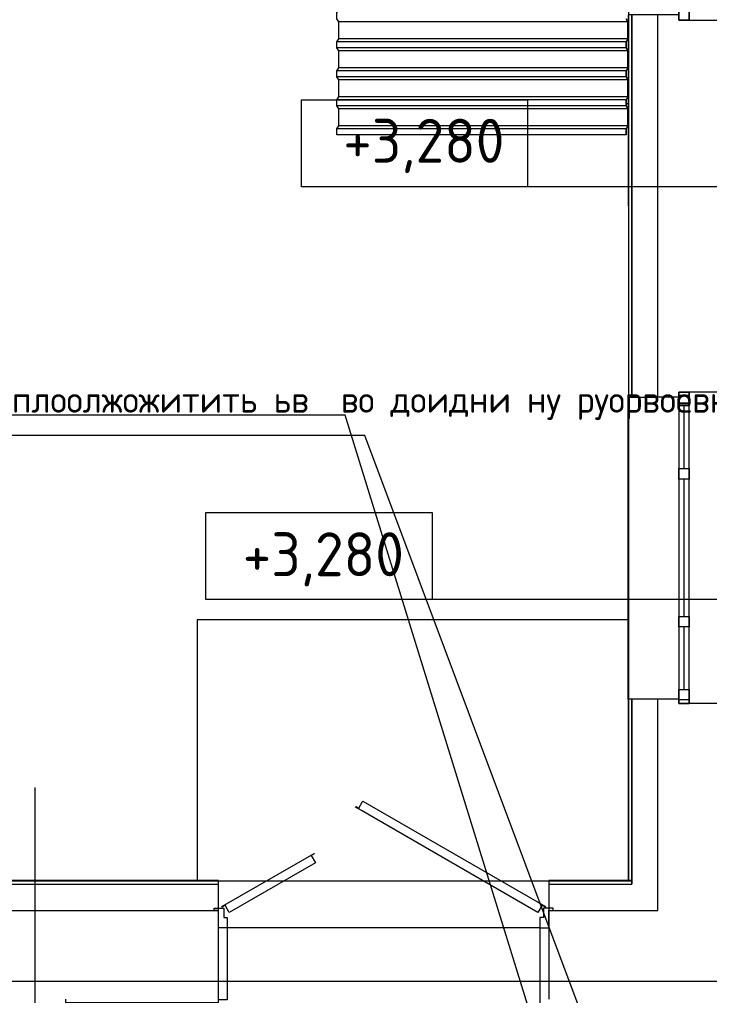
# Model space of a CAD drawing. Header units: millimetres. Extents: x -13069 to 207500, y -71366 to 56785.
# Drawn here: x 160737 to 164705, y 22140 to 27751 of the extents above; entities that cross this region are included whole.
import ezdxf

# ---------------------------------------------------------------- set-up
doc = ezdxf.new("R2010")
doc.units = ezdxf.units.MM
for name, color, linetype in [('PDF _Подложка без мебели', 7, 'Continuous'), ('PDF _светильники - марка', 7, 'Continuous'), ('PDF _Текст', 7, 'Continuous')]:
    doc.layers.add(name, color=color, linetype=linetype)
doc.layers.add('PDF _Ригели', color=7, linetype='Continuous', true_color=0x959595)
doc.styles.add('PDF GOST Common', font='GOST_Common.ttf')

msp = doc.modelspace()

# ---------------------------------------------------------------- linework, layer by layer
at = {"layer": 'PDF _Подложка без мебели', "lineweight": 18}
for points in [[(164408.921, 29507.543), (164258.921, 29507.543), (164258.921, 29508.541), (164258.921, 29507.543), (164238.92, 29507.543), (164238.92, 27777.542), (164237.919, 27777.542), (164238.92, 25579.241), (164258.921, 25579.241), (164258.921, 25580.242), (164258.921, 25579.241), (164408.921, 25579.241)], [(164225.523, 27087.042), (162562.62, 27087.042), (162562.62, 27122.042), (162572.721, 27139.044), (162572.721, 27236.743), (162562.62, 27253.741), (162562.62, 27288.742), (162572.721, 27305.743), (162572.721, 27403.442), (162562.62, 27420.443), (162562.62, 27455.441), (162572.721, 27472.442), (162572.721, 27570.141), (162562.62, 27587.142), (162562.62, 27622.143), (162572.721, 27639.141), (162572.721, 27736.843), (162562.62, 27753.842), (162562.62, 27788.842), (162572.721, 27805.844), (162572.721, 27903.543), (162562.62, 27920.541), (162562.62, 27955.541), (164225.523, 27955.541)], [(164588.92, 27827.542), (164588.92, 27747.543), (164528.923, 27747.543), (164528.923, 27827.542), (164528.923, 27747.543), (164588.92, 27747.543), (164968.919, 27747.543), (164968.919, 25609.243), (164588.92, 25609.243), (164528.923, 25609.243), (164528.923, 25529.241), (164528.923, 25609.243), (164588.92, 25609.243), (164588.92, 25529.241), (164588.92, 25609.243)], [(164588.92, 27747.543), (164588.92, 27827.542)], [(164528.923, 27777.542), (164408.921, 27777.542), (164258.921, 27777.542), (164238.92, 27777.542), (164238.92, 25579.241), (164238.92, 23844.241), (164237.919, 23844.241), (164237.919, 22799.642)], [(164528.923, 25579.241), (164408.921, 25579.241), (164408.921, 27777.542)], [(164235.624, 27736.843), (162572.721, 27736.843)], [(164225.523, 27753.842), (164235.624, 27736.843), (164235.624, 27639.141), (164225.523, 27622.143), (164225.523, 27587.142), (164235.624, 27570.141), (164235.624, 27472.442), (164225.523, 27455.441), (164225.523, 27420.443), (164235.624, 27403.442), (164235.624, 27305.743), (164225.523, 27288.742), (164225.523, 27253.741), (164235.624, 27236.743), (164235.624, 27139.044), (164225.523, 27122.042), (164225.523, 27087.042), (164225.822, 27087.042), (164225.822, 27120.941), (164235.923, 27137.942), (164235.923, 27237.744), (164225.822, 27254.742), (164225.822, 27287.643), (164235.923, 27304.641), (164235.923, 27404.443), (164225.822, 27421.441), (164225.822, 27454.342), (164235.923, 27471.343), (164235.923, 27571.142), (164225.822, 27588.143), (164225.822, 27621.041), (164235.923, 27638.043), (164235.923, 27737.841), (164225.822, 27754.843)], [(164225.523, 27622.143), (162562.62, 27622.143)], [(164235.624, 27639.141), (162572.721, 27639.141)], [(164225.523, 27587.142), (162562.62, 27587.142)], [(164235.624, 27570.141), (162572.721, 27570.141)], [(164235.624, 27536.444), (164238.92, 27536.343)], [(164235.624, 27516.442), (164238.92, 27516.342)], [(164225.523, 27455.441), (162562.62, 27455.441)], [(164235.624, 27472.442), (162572.721, 27472.442)], [(164225.523, 27420.443), (162562.62, 27420.443)], [(164235.624, 27403.442), (162572.721, 27403.442)], [(164225.523, 27288.742), (162562.62, 27288.742)], [(164235.624, 27305.743), (162572.721, 27305.743)], [(164238.92, 27266.241), (164225.523, 27266.641)], [(164225.523, 27253.741), (162562.62, 27253.741)], [(164235.624, 27236.743), (162572.721, 27236.743)], [(164238.92, 27246.243), (164230.723, 27246.441)], [(164225.523, 27122.042), (162562.62, 27122.042)], [(164235.624, 27139.044), (162572.721, 27139.044)], [(164588.92, 25589.242), (164528.923, 25589.242)], [(164237.919, 25579.241), (164238.92, 25579.241)], [(164237.919, 23844.241), (164237.919, 25579.241)], [(164968.919, 23819.241), (164588.92, 23819.241), (164588.92, 23899.243), (164588.92, 24259.243), (164588.92, 24319.241), (164588.92, 25109.243), (164588.92, 25169.241), (164588.92, 25529.241), (164528.923, 25529.241), (164528.923, 25169.241), (164588.92, 25169.241), (164588.92, 25109.243), (164528.923, 25109.243), (164528.923, 25169.241), (164528.923, 25109.243), (164528.923, 24319.241), (164588.92, 24319.241), (164588.92, 24259.243), (164528.923, 24259.243), (164528.923, 24319.241), (164528.923, 24259.243), (164528.923, 23899.243), (164528.923, 23819.241), (164528.923, 23899.243), (164588.92, 23899.243), (164588.92, 23819.241), (164528.923, 23819.241), (164588.92, 23819.241)], [(164558.921, 25169.241), (164558.921, 25529.241)], [(164558.921, 24319.241), (164558.921, 25109.243)], [(164238.92, 24299.642), (161758.921, 24299.642), (161758.921, 22799.642)], [(164558.921, 23899.243), (164558.921, 24259.243)], [(156788.42, 22799.642), (156791.221, 22799.642), (158291.52, 22799.642), (159881.523, 22799.642), (161881.321, 22799.642), (163781.321, 22799.642), (164258.921, 22799.642), (164258.921, 23844.241), (164258.921, 22799.642), (164258.921, 22779.641)], [(163781.321, 22629.641), (164408.921, 22629.641), (164408.921, 23844.241)], [(164528.923, 23844.241), (164408.921, 23844.241), (164258.921, 23844.241), (164238.92, 23844.241), (164238.92, 22799.642)], [(164588.92, 23839.242), (164528.923, 23839.242)], [(161001.322, 22119.644), (161001.322, 22099.642), (161881.321, 22099.642), (161881.321, 22119.644), (161881.321, 22629.641), (161881.321, 22800.643), (159881.523, 22800.643), (158291.52, 22800.643), (156791.221, 22800.643), (156791.52, 22779.641), (158291.52, 22779.641)], [(159881.523, 22779.641), (159882.524, 22779.641), (161881.321, 22779.641)], [(163781.321, 22779.641), (164258.921, 22779.641), (164258.921, 22800.643), (163781.321, 22800.643), (163781.321, 22629.641), (163781.321, 22119.644)], [(159881.523, 22429.641), (159881.523, 22629.641), (161881.321, 22629.641)], [(164408.921, 22629.641), (164408.921, 22629.641)], [(164690.22, 21930.142), (163731.321, 21930.142), (163731.321, 22099.642), (163731.321, 22528.643), (161931.321, 22528.643), (161931.321, 22115.243), (161881.321, 22115.243)]]:
    msp.add_lwpolyline(points, dxfattribs=at)
for points in [[(164258.921, 25580.242), (164258.921, 27777.542)], [(163743.022, 22658.743), (163718.919, 22617.141), (162704.02, 23203.143), (162669.322, 23223.141), (162671.324, 23226.641), (162688.621, 23216.641), (162710.624, 23254.742), (162712.223, 23257.342), (163761.821, 22651.342), (163760.319, 22648.742)], [(162430.821, 22957.342), (162432.322, 22954.742), (162415.025, 22944.741), (162439.024, 22903.143), (161943.62, 22617.141), (161919.621, 22658.743), (161902.323, 22648.742), (161900.822, 22651.342)], [(161856.321, 22641.741), (161911.32, 22641.741), (161911.32, 22588.641), (161932.322, 22588.641), (161932.322, 22528.643), (161881.321, 22528.643), (161881.321, 22629.641), (161856.321, 22629.641)], [(163806.321, 22641.741), (163751.322, 22641.741), (163751.322, 22588.641), (163730.32, 22588.641), (163730.32, 22528.643), (163781.321, 22528.643), (163781.321, 22629.641), (163806.321, 22629.641)]]:
    msp.add_lwpolyline(points, close=True, dxfattribs=at)
for points in [[(160826.622, -7031.659, -0.41419022), (161226.622, -7431.659, -0.4141845), (160826.622, -7831.659, -0.4141845), (160426.622, -7431.659, -0.41419022), (160826.622, -7031.659), (160826.622, 23335.342)], [(107330.522, 22223.342, -0.41418881), (106930.522, 21823.342, -0.41428191), (106530.522, 22223.342, -0.4142791), (106930.522, 22623.342, -0.414186), (107330.522, 22223.342), (174981.919, 22223.342)]]:
    msp.add_lwpolyline(points, format="xyb", dxfattribs=at)
at = {"layer": 'PDF _Ригели', "lineweight": 18}
for points in [[(162358.72, 26789.443), (162358.72, 27289.443), (163658.72, 27289.443), (163658.72, 26789.443)], [(161809.52, 24416.842), (161809.52, 24916.842), (163109.52, 24916.842), (163109.52, 24416.842)]]:
    msp.add_lwpolyline(points, close=True, dxfattribs=at)
for points in [[(166338.224, 26789.443), (163791.124, 26789.443), (163008.72, 26789.443)], [(165970.921, 24416.842), (163005.424, 24416.842), (162459.52, 24416.842)]]:
    msp.add_lwpolyline(points, dxfattribs=at)
at = {"layer": 'PDF _Ригели', "color": 7, "lineweight": 18}
for points in [[(160826.622, -2015.058), (160826.622, 23298.342)], [(108736.521, 22223.342), (174981.919, 22223.342)]]:
    msp.add_lwpolyline(points, dxfattribs=at)
at = {"layer": 'PDF _светильники - марка', "lineweight": 13}
for points in [[(165379.02, 16534.042), (162609.721, 25476.342), (162337.12, 25476.342), (157344.224, 25476.342)], [(165495.121, 17964.541), (162723.82, 25359.942), (162451.121, 25359.942), (157458.323, 25359.942)]]:
    msp.add_lwpolyline(points, dxfattribs=at)

# ---------------------------------------------------------------- texts
at = {"layer": 'PDF _Текст', "color": 252, "true_color": 0x959595, "char_height": 252.5097, "attachment_point": 4, "style": 'PDF GOST Common'}
for insert in [(162599.164, 27024.157), (162020.959, 24647.283)]:
    msp.add_mtext('+3,280', dxfattribs=dict(at, insert=insert))
at = {"layer": 'PDF _Текст', "insert": (157344.193, 25545.517), "char_height": 151.50625, "attachment_point": 4, "style": 'PDF GOST Common'}
msp.add_mtext('СвСевтетилиьлньинкиик ир араспсоплоолжожитить ьв  во доидни ну руорвоевнеьн ьс  сп оптотолоклокмом', dxfattribs=at)

doc.saveas('drawing.dxf')
